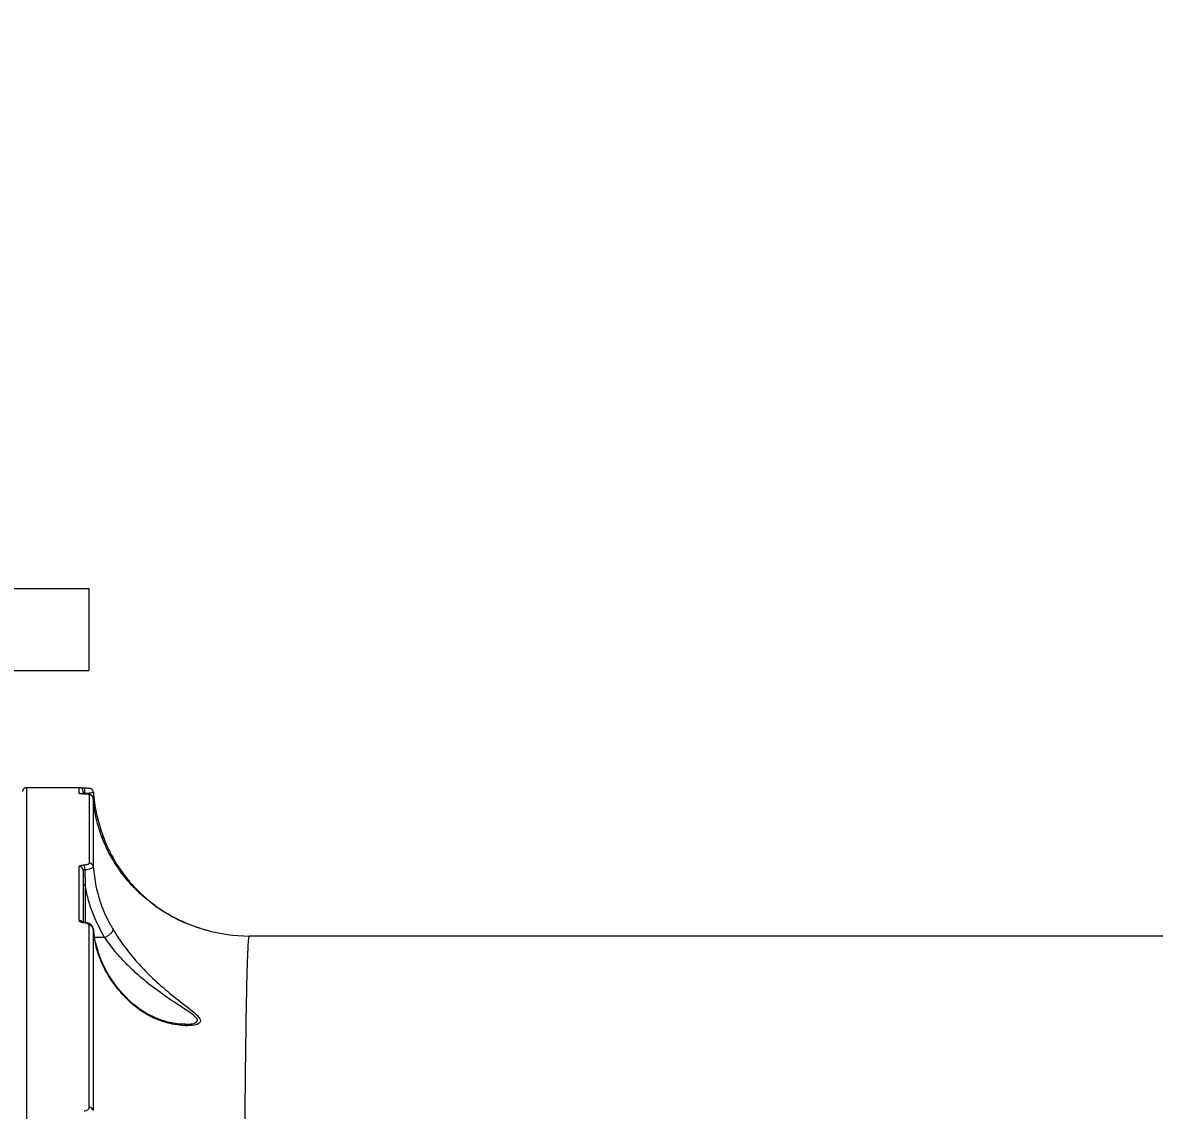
# Model space of a CAD drawing. Header units: millimetres. Extents: x -7735 to 7893, y -6545 to 6034.
# Drawn here: x 2476.8 to 2766.6, y 603.5 to 882.1 of the extents above; entities that cross this region are included whole.
import ezdxf

# ---------------------------------------------------------------- set-up
doc = ezdxf.new("R2010")
doc.units = ezdxf.units.MM
doc.layers.add('DIKOM_ОБЪЕКТ', color=7, linetype='Continuous')
doc.layers.add('DIKOM_РАЗМЕР_ОБЪЕКТА', color=7, linetype='Continuous')
doc.styles.add('style1', font='arial.ttf', dxfattribs={"width": 0.8})
doc.dimstyles.new('1-50', dxfattribs={"dimtxt": 300, "dimasz": 200, "dimexe": 100, "dimexo": 0, "dimgap": 100, "dimtad": 1, "dimtxsty": 'style1', "dimcen": 200, "dimclrd": 7, "dimclre": 7, "dimclrt": 7, "dimadec": 1, "dimazin": 2, "dimtfac": 1, "dimtmove": 0, "dimatfit": 2, "dimfxl": 0, "dimlwd": 25, "dimlwe": 18, "dimarcsym": 0})

# ---------------------------------------------------------------- blocks, each defined once
blk = doc.blocks.new('*D0')
at = {"layer": 'Defpoints', "color": 0, "transparency": 16777216}
for p in [(5893.22, 882.1), (-4595.74, 266.13), (5893.22, -5840.17)]:
    blk.add_point(p, dxfattribs=at)
at = {"layer": 'DIKOM_РАЗМЕР_ОБЪЕКТА', "color": 7, "lineweight": 18, "transparency": 16777216}
for p, q in [((5893.22, 882.1), (5893.22, -5940.17)), ((-4595.74, 266.13), (-4595.74, -5940.17))]:
    blk.add_line(p, q, dxfattribs=at)
at = {"layer": 'DIKOM_РАЗМЕР_ОБЪЕКТА', "color": 7, "lineweight": 25, "transparency": 16777216}
blk.add_line((-4395.74, -5840.17), (5693.22, -5840.17), dxfattribs=at)
at = {"layer": 'DIKOM_РАЗМЕР_ОБЪЕКТА', "color": 7, "transparency": 16777216}
for points in [[(-4395.74, -5806.84), (-4395.74, -5873.51), (-4595.74, -5840.17)], [(5693.22, -5806.84), (5693.22, -5873.51), (5893.22, -5840.17)]]:
    blk.add_solid(points, dxfattribs=at)
at = {"layer": 'DIKOM_РАЗМЕР_ОБЪЕКТА', "color": 7, "transparency": 16777216, "insert": (648.74, -5587), "char_height": 300, "attachment_point": 5, "style": 'style1'}
blk.add_mtext('10450', dxfattribs=at)

msp = doc.modelspace()

# ---------------------------------------------------------------- linework, layer by layer
at = {"layer": 'DIKOM_ОБЪЕКТ', "color": 7, "linetype": 'Continuous', "lineweight": 15}
for p, q in [((2413.794, 737.125), (2493.734, 737.125)), ((2493.734, 737.125), (2493.734, 716.125)), ((2413.794, 716.125), (2493.734, 716.125)), ((2491.312, 686.125), (2477.809, 686.125)), ((2477.81, 685.995), (2477.81, 685.998)), ((2492.738, 665.067), (2492.81, 661.216)), ((2492.81, 661.216), (2492.81, 651.535)), ((2497.807, 647.71), (2495.293, 647.71)), ((2832.867, 648.125), (2534.825, 648.125)), ((2518.199, 625.555), (2518.42, 625.56))]:
    msp.add_line(p, q, dxfattribs=at)
at = {"layer": 'DIKOM_ОБЪЕКТ', "color": 7, "linetype": 'Continuous', "lineweight": 15, "flags": 128}
for points in [[(2476.811, 685.167), (2476.81, 685.139), (2476.81, 685.125)], [(2492.81, 661.216), (2492.712, 661.212), (2492.619, 661.202), (2492.532, 661.186), (2492.456, 661.164), (2492.394, 661.138), (2492.348, 661.107), (2492.319, 661.074), (2492.31, 661.04)], [(2492.667, 651.558), (2492.655, 651.555), (2492.634, 651.529), (2492.611, 651.478)]]:
    msp.add_lwpolyline(points, dxfattribs=at)
at = {"layer": 'DIKOM_ОБЪЕКТ', "color": 7, "linetype": 'Continuous', "lineweight": 15}
for centre, radius, start, end in [((2477.81, 685.125), 1, 90.88902, 177.60889), ((2491.31, 685.125), 1, 359.99958, 90.8701), ((2491.31, 683.633), 1.003, 62.26407, 89.91221), ((2490.379, 685.054), 2.398, 349.7487, 22.39557), ((2493.909, 683.32), 0.998, 4.06507, 90.0184), ((2493.906, 665.823), 0.981, 4.97626, 90.8876), ((2491.334, 664.937), 0.976, 1.42481, 91.12156), ((2488.542, 665.272), 4.201, 357.2111, 15.01805), ((2491.321, 651.071), 1.029, 38.13781, 90.28554), ((2493.915, 649.897), 0.966, 6.0695, 91.82062), ((2534.81, 688.126), 40, 253.98209, 269.99787), ((2493.948, 603.302), 0.929, 10.10537, 94.56278)]:
    msp.add_arc(centre, radius, start, end, dxfattribs=at)
for points, knots in [([(2477.81, 685.998), (2477.81, 686.035), (2477.81, 686.214), (2477.81, 685.192), (2477.81, 682.865), (2477.81, 679.119), (2477.81, 674.129), (2477.81, 667.931), (2477.81, 660.432), (2477.81, 651.601), (2477.81, 641.436), (2477.81, 630.161), (2477.81, 617.842), (2477.81, 604.565), (2477.81, 590.112), (2477.81, 574.485), (2477.81, 557.71), (2477.81, 540.156), (2477.81, 521.903), (2477.811, 503.042), (2477.811, 483.266), (2477.811, 462.605), (2477.811, 441.111), (2477.811, 420.183), (2477.811, 399.975), (2477.811, 380.606), (2477.811, 360.9), (2477.811, 340.909), (2477.811, 320.848), (2477.811, 300.818), (2477.811, 282.949), (2477.811, 271.706), (2477.811, 267.128)], [0, 0, 0, 0, 0.0094891, 0.0458486, 0.0822376, 0.1185971, 0.1539303, 0.1892908, 0.2246237, 0.2609833, 0.2973726, 0.333732, 0.369065, 0.4044255, 0.4397588, 0.4761182, 0.5125073, 0.5488667, 0.5841999, 0.6195601, 0.6548935, 0.6912528, 0.7276419, 0.7640014, 0.7947536, 0.8255418, 0.85633, 0.88741, 0.91849, 0.9487827, 0.979144, 1, 1, 1, 1]), ([(2491.311, 684.636), (2491.311, 684.691), (2491.311, 684.967), (2491.311, 685.595), (2491.31, 686.126), (2491.31, 686.055), (2491.31, 686.034)], [0, 0, 0, 0, 0.0564076, 0.2820494, 0.779532, 1, 1, 1, 1]), ([(2492.641, 684.477), (2492.606, 684.478), (2492.425, 684.48), (2492.093, 684.494), (2491.701, 684.526), (2491.381, 684.575), (2491.336, 684.615), (2491.311, 684.636)], [0, 0, 0, 0, 0.044063, 0.2245324, 0.4337592, 0.6874921, 1, 1, 1, 1]), ([(2492.564, 684.484), (2492.498, 684.485), (2492.298, 684.488), (2492.007, 684.507), (2491.776, 684.529), (2491.668, 684.55), (2491.676, 684.548), (2491.677, 684.548)], [0, 0, 0, 0, 0.13507, 0.410459, 0.7094994, 0.9369844, 1, 1, 1, 1]), ([(2492.601, 685.968), (2492.582, 685.968), (2492.397, 685.969), (2492.093, 685.972), (2491.89, 685.977), (2491.802, 685.98)], [0, 0, 0, 0, 0.06174824, 0.59282706, 1, 1, 1, 1]), ([(2492.31, 684.975), (2492.31, 685.032), (2492.31, 685.123), (2492.31, 684.665), (2492.31, 684.491)], [0, 0, 0, 0, 0.6195956, 1, 1, 1, 1]), ([(2492.739, 684.628), (2492.693, 684.635), (2492.639, 684.645), (2492.541, 684.681), (2492.443, 684.737), (2492.351, 684.84), (2492.314, 684.934), (2492.311, 684.992), (2492.31, 685.008)], [0, 0, 0, 0, 0.1522227, 0.1824332, 0.3868841, 0.6240017, 0.895734, 1, 1, 1, 1]), ([(2494.901, 683.398), (2494.902, 683.404), (2494.913, 683.533), (2494.821, 683.76), (2494.654, 684.015), (2494.453, 684.183), (2494.255, 684.288), (2494.035, 684.362), (2493.754, 684.416), (2493.329, 684.458), (2492.871, 684.48), (2492.617, 684.48), (2492.545, 684.48)], [0, 0, 0, 0, 0.0058801, 0.1143521, 0.202283, 0.2805491, 0.3544942, 0.4362085, 0.5786407, 0.7812397, 0.9386416, 1, 1, 1, 1]), ([(2494.904, 685.048), (2494.905, 685.074), (2494.905, 685.21), (2494.802, 685.421), (2494.636, 685.639), (2494.453, 685.779), (2494.285, 685.86), (2494.151, 685.9), (2494.055, 685.918), (2493.948, 685.932), (2493.773, 685.946), (2493.427, 685.958), (2492.977, 685.967), (2492.69, 685.967), (2492.596, 685.967)], [0, 0, 0, 0, 0.02252262, 0.11794896, 0.19602415, 0.26244393, 0.31833345, 0.36238138, 0.39882591, 0.44362316, 0.54977946, 0.75072561, 0.91829845, 1, 1, 1, 1]), ([(2493.909, 684.318), (2493.884, 684.341), (2493.84, 684.383), (2493.527, 684.432), (2493.153, 684.462), (2492.839, 684.474), (2492.67, 684.477), (2492.641, 684.477)], [0, 0, 0, 0, 0.32772313, 0.57390386, 0.77961141, 0.96273633, 1, 1, 1, 1]), ([(2494.921, 684.995), (2494.918, 684.982), (2494.907, 684.932), (2494.703, 684.844), (2494.21, 684.746), (2493.54, 684.668), (2493.007, 684.641), (2492.739, 684.628)], [0, 0, 0, 0, 0.0903056, 0.3322164, 0.5590482, 0.7775694, 1, 1, 1, 1]), ([(2493.891, 666.805), (2493.892, 668.908), (2493.895, 673.114), (2493.899, 677.998), (2493.904, 681.907), (2493.907, 683.514), (2493.909, 684.318)], [0, 0, 0, 0, 0.2485955, 0.4971923, 0.7485963, 1, 1, 1, 1]), ([(2494.921, 684.995), (2495.112, 683.209), (2495.528, 679.331), (2496.761, 675.604), (2497.426, 673.594)], [0, 0, 0, 0, 0.4604873, 1, 1, 1, 1]), ([(2494.905, 683.39), (2494.903, 682.598), (2494.899, 681.013), (2494.894, 677.146), (2494.888, 672.273), (2494.885, 668.03), (2494.884, 665.909)], [0, 0, 0, 0, 0.2485972, 0.4971945, 0.7485969, 1, 1, 1, 1]), ([(2510.545, 655.964), (2509.975, 656.399), (2508.446, 657.562), (2506.184, 659.612), (2503, 663.009), (2500.26, 666.857), (2498.051, 671.08), (2496.64, 674.607), (2495.613, 678.244), (2495.096, 681.196), (2494.946, 682.917), (2494.905, 683.39)], [0, 0, 0, 0, 0.0601183, 0.1609793, 0.2618594, 0.4689757, 0.58841, 0.7078535, 0.8306427, 0.9534378, 1, 1, 1, 1]), ([(2497.292, 673.15), (2497.329, 673.191), (2497.464, 673.346), (2497.464, 673.487), (2497.431, 673.58), (2497.426, 673.594)], [0, 0, 0, 0, 0.237429, 0.8840403, 1, 1, 1, 1]), ([(2497.426, 673.594), (2497.739, 672.804), (2498.394, 671.147), (2499.665, 668.604), (2501.358, 665.739), (2503.531, 662.755), (2506.504, 659.442), (2510.099, 656.326), (2514.153, 653.624), (2518.285, 651.57), (2521.437, 650.37), (2523.355, 649.797), (2523.711, 649.696), (2523.771, 649.679)], [0, 0, 0, 0, 0.0625797, 0.1312522, 0.199973, 0.2957872, 0.3917482, 0.524523, 0.6575019, 0.786591, 0.9152423, 0.9858951, 1, 1, 1, 1]), ([(2492.599, 666.361), (2492.765, 666.372), (2493.096, 666.395), (2493.506, 666.491), (2493.79, 666.619), (2493.885, 666.731), (2493.89, 666.793), (2493.891, 666.805)], [0, 0, 0, 0, 0.2364148, 0.4729542, 0.7098581, 0.9468067, 1, 1, 1, 1]), ([(2491.315, 665.913), (2491.316, 665.925), (2491.321, 665.988), (2491.416, 666.102), (2491.698, 666.23), (2492.106, 666.326), (2492.435, 666.349), (2492.599, 666.361)], [0, 0, 0, 0, 0.054598, 0.2913593, 0.5278159, 0.763953, 1, 1, 1, 1]), ([(2491.316, 652.1), (2491.316, 652.362), (2491.315, 653.672), (2491.316, 656.801), (2491.315, 661.267), (2491.315, 664.364), (2491.315, 665.913)], [0, 0, 0, 0, 0.0507673, 0.2538476, 0.6266953, 1, 1, 1, 1]), ([(2492.738, 665.067), (2492.683, 665.065), (2492.573, 665.061), (2492.438, 665.039), (2492.344, 665.008), (2492.312, 664.98), (2492.31, 664.964), (2492.31, 664.961)], [0, 0, 0, 0, 0.2355999, 0.4716099, 0.7082301, 0.9453645, 1, 1, 1, 1]), ([(2492.31, 664.961), (2492.31, 662.885), (2492.31, 658.87), (2492.31, 654.022), (2492.31, 651.681)], [0, 0, 0, 0, 0.5171113, 1, 1, 1, 1]), ([(2494.884, 665.909), (2494.882, 665.888), (2494.874, 665.778), (2494.717, 665.574), (2494.245, 665.335), (2493.564, 665.149), (2493.013, 665.095), (2492.738, 665.067)], [0, 0, 0, 0, 0.0531779, 0.2900014, 0.5268438, 0.7633977, 1, 1, 1, 1]), ([(2494.884, 665.909), (2495.065, 664.221), (2495.43, 660.815), (2496.936, 655.8), (2498.591, 652.135), (2499.744, 650.17), (2499.988, 649.755)], [0, 0, 0, 0, 0.2991603, 0.6039876, 0.9163481, 1, 1, 1, 1]), ([(2497.807, 647.71), (2496.67, 649.844), (2494.959, 653.054), (2493.505, 657.658), (2493.042, 660.027), (2492.81, 661.216)], [0, 0, 0, 0, 0.4971385, 0.7475365, 1, 1, 1, 1]), ([(2524.17, 649.559), (2524.182, 649.554), (2524.223, 649.538), (2523.467, 649.728), (2522.243, 650.081), (2519.833, 650.869), (2516.286, 652.362), (2512.806, 654.341), (2510.93, 655.688), (2510.545, 655.964)], [0, 0, 0, 0, 0.0416475, 0.1368045, 0.2448165, 0.3532786, 0.6395445, 0.9261304, 1, 1, 1, 1]), ([(2492.611, 651.478), (2492.59, 651.479), (2492.401, 651.492), (2492.048, 651.549), (2491.645, 651.691), (2491.369, 651.884), (2491.333, 652.028), (2491.316, 652.1)], [0, 0, 0, 0, 0.0299568, 0.2618002, 0.5039678, 0.7520288, 1, 1, 1, 1]), ([(2492.669, 651.562), (2492.608, 651.566), (2492.463, 651.574), (2492.276, 651.615), (2492.142, 651.657), (2492.088, 651.687), (2492.098, 651.68), (2492.1, 651.679)], [0, 0, 0, 0, 0.1950774, 0.4661288, 0.7156512, 0.9295545, 1, 1, 1, 1]), ([(2493.885, 650.862), (2493.867, 650.934), (2493.833, 651.077), (2493.563, 651.268), (2493.168, 651.408), (2492.822, 651.463), (2492.635, 651.476), (2492.611, 651.478)], [0, 0, 0, 0, 0.2478674, 0.4959204, 0.7364236, 0.966998, 1, 1, 1, 1]), ([(2494.86, 650.038), (2494.838, 650.189), (2494.794, 650.498), (2494.505, 650.888), (2494.089, 651.211), (2493.487, 651.446), (2492.961, 651.558), (2492.668, 651.558), (2492.666, 651.558)], [0, 0, 0, 0, 0.1546369, 0.3175574, 0.4965178, 0.7271437, 0.9988926, 1, 1, 1, 1]), ([(2493.875, 604.228), (2493.875, 606.32), (2493.876, 612.439), (2493.877, 621.964), (2493.88, 632.51), (2493.882, 642.255), (2493.884, 647.993), (2493.885, 650.862)], [0, 0, 0, 0, 0.11445517, 0.33476652, 0.5550751, 0.77753883, 1, 1, 1, 1]), ([(2494.876, 649.999), (2494.875, 647.164), (2494.872, 641.495), (2494.87, 631.816), (2494.867, 621.272), (2494.865, 611.697), (2494.864, 605.552), (2494.863, 603.465)], [0, 0, 0, 0, 0.2203105, 0.4406217, 0.6630836, 0.8855462, 1, 1, 1, 1]), ([(2504.177, 631.338), (2503.297, 632.228), (2501.599, 633.947), (2499.517, 636.734), (2497.434, 640.233), (2495.595, 644.653), (2495.118, 648.201), (2494.876, 649.999)], [0, 0, 0, 0, 0.1647935, 0.3184383, 0.4735174, 0.7333106, 1, 1, 1, 1]), ([(2496.027, 644.594), (2495.834, 645.251), (2495.37, 646.833), (2495.044, 648.662), (2494.995, 649.828), (2494.985, 650.051)], [0, 0, 0, 0, 0.3651683, 0.8787654, 1, 1, 1, 1]), ([(2497.815, 647.711), (2498.059, 647.851), (2498.549, 648.129), (2499.2, 648.625), (2499.695, 649.108), (2499.935, 649.471), (2499.99, 649.669), (2499.988, 649.739), (2499.988, 649.755)], [0, 0, 0, 0, 0.2114995, 0.4229469, 0.6344522, 0.8459287, 0.9647943, 1, 1, 1, 1]), ([(2499.988, 649.755), (2500.442, 649.025), (2501.358, 647.552), (2503.283, 644.843), (2505.821, 641.694), (2509.314, 637.983), (2513.35, 634.313), (2517.237, 631.257), (2520.209, 628.995), (2521.875, 627.523), (2522.472, 626.456), (2522.11, 625.685), (2520.668, 625.193), (2518.406, 625.085), (2515.211, 625.443), (2511.321, 626.573), (2507.393, 628.573), (2505.109, 630.536), (2504.177, 631.338)], [0, 0, 0, 0, 0.0401, 0.0808883, 0.149972, 0.2211635, 0.31257, 0.4066955, 0.4681042, 0.5184491, 0.5509517, 0.5857534, 0.6308452, 0.688549, 0.7478282, 0.8397934, 0.9345767, 1, 1, 1, 1]), ([(2497.815, 647.711), (2497.813, 647.711), (2497.811, 647.71), (2497.808, 647.71), (2497.807, 647.71)], [0, 0, 0, 0, 0.6464217, 1, 1, 1, 1]), ([(2518.42, 625.56), (2518.914, 625.556), (2520.051, 625.545), (2521.206, 625.876), (2521.566, 626.324), (2521.553, 626.778), (2521.191, 627.31), (2520.341, 628.026), (2518.893, 629.06), (2516.129, 630.827), (2512.029, 633.567), (2507.787, 636.857), (2504.049, 640.265), (2501.359, 643.136), (2499.289, 645.656), (2498.303, 647.028), (2497.815, 647.711), (2497.815, 647.711)], [0, 0, 0, 0, 0.0495355, 0.1141056, 0.1511001, 0.1620343, 0.2069041, 0.2429188, 0.2799676, 0.3724817, 0.5140944, 0.6592624, 0.7666592, 0.8765027, 0.9377971, 0.9999493, 1, 1, 1, 1]), ([(2534.811, 648.026), (2534.775, 648.014), (2534.684, 647.984), (2534.548, 646.641), (2534.405, 644.105), (2534.269, 640.326), (2534.141, 635.312), (2534.019, 629.038), (2533.907, 621.652), (2533.804, 613.21), (2533.708, 603.791), (2533.618, 593.229), (2533.534, 581.512), (2533.456, 568.655), (2533.384, 554.949), (2533.319, 540.467), (2533.259, 525.293), (2533.204, 509.168), (2533.154, 492.106), (2533.108, 474.146), (2533.07, 456.898), (2533.038, 440.577), (2533.012, 425.304), (2532.989, 409.674), (2532.968, 393.741), (2532.95, 377.578), (2532.935, 361.174), (2532.922, 344.545), (2532.915, 333.301), (2532.912, 327.68)], [0, 0, 0, 0, 0.0268282, 0.0663838, 0.1059699, 0.1455254, 0.1862365, 0.2269807, 0.2676916, 0.3071163, 0.3465713, 0.3859961, 0.4265711, 0.4671796, 0.5077544, 0.5470855, 0.5864472, 0.6257783, 0.6662555, 0.7067662, 0.7472434, 0.7786605, 0.8100774, 0.8417451, 0.8734128, 0.9049328, 0.9364529, 0.9682265, 1, 1, 1, 1]), ([(2504.032, 631.677), (2503.373, 632.345), (2501.995, 633.741), (2500.206, 636.034), (2498.593, 638.507), (2497.27, 641.108), (2496.412, 643.148), (2496.097, 644.33), (2496.027, 644.594)], [0, 0, 0, 0, 0.1729578, 0.3615704, 0.5530732, 0.7471724, 0.9434142, 1, 1, 1, 1]), ([(2503.984, 631.634), (2504.05, 631.569), (2504.133, 631.488), (2504.169, 631.364), (2504.177, 631.338)], [0, 0, 0, 0, 0.7889463, 1, 1, 1, 1]), ([(2518.424, 625.512), (2518.224, 625.509), (2517.591, 625.498), (2516.283, 625.617), (2514.464, 625.942), (2512.331, 626.547), (2510.162, 627.411), (2508.068, 628.527), (2506.159, 629.838), (2504.822, 630.891), (2504.155, 631.573), (2504.042, 631.688)], [0, 0, 0, 0, 0.0484015, 0.1531552, 0.2804638, 0.4200627, 0.573083, 0.7138495, 0.8479542, 0.9744305, 1, 1, 1, 1]), ([(2492.606, 603.333), (2492.765, 603.355), (2493.083, 603.4), (2493.478, 603.583), (2493.758, 603.831), (2493.865, 604.059), (2493.873, 604.194), (2493.875, 604.228)], [0, 0, 0, 0, 0.226375, 0.4527731, 0.6823937, 0.9208282, 1, 1, 1, 1])]:
    msp.add_open_spline(points, degree=3, knots=knots, dxfattribs=at)

# ---------------------------------------------------------------- dimensions: what is measured, and where the dimension line sits
at = {"layer": 'DIKOM_РАЗМЕР_ОБЪЕКТА'}
dim = msp.add_linear_dim(base=(5893.216, -5840.173), p1=(-4595.736, 266.125), p2=(5893.216, 882.098), text='10450', dimstyle='1-50', dxfattribs=at)
dim.commit()
dim.dimension.update_dxf_attribs({"geometry": '*D0', "text_midpoint": (648.74, -5840.173), "dimtype": 160})

doc.saveas('drawing.dxf')
